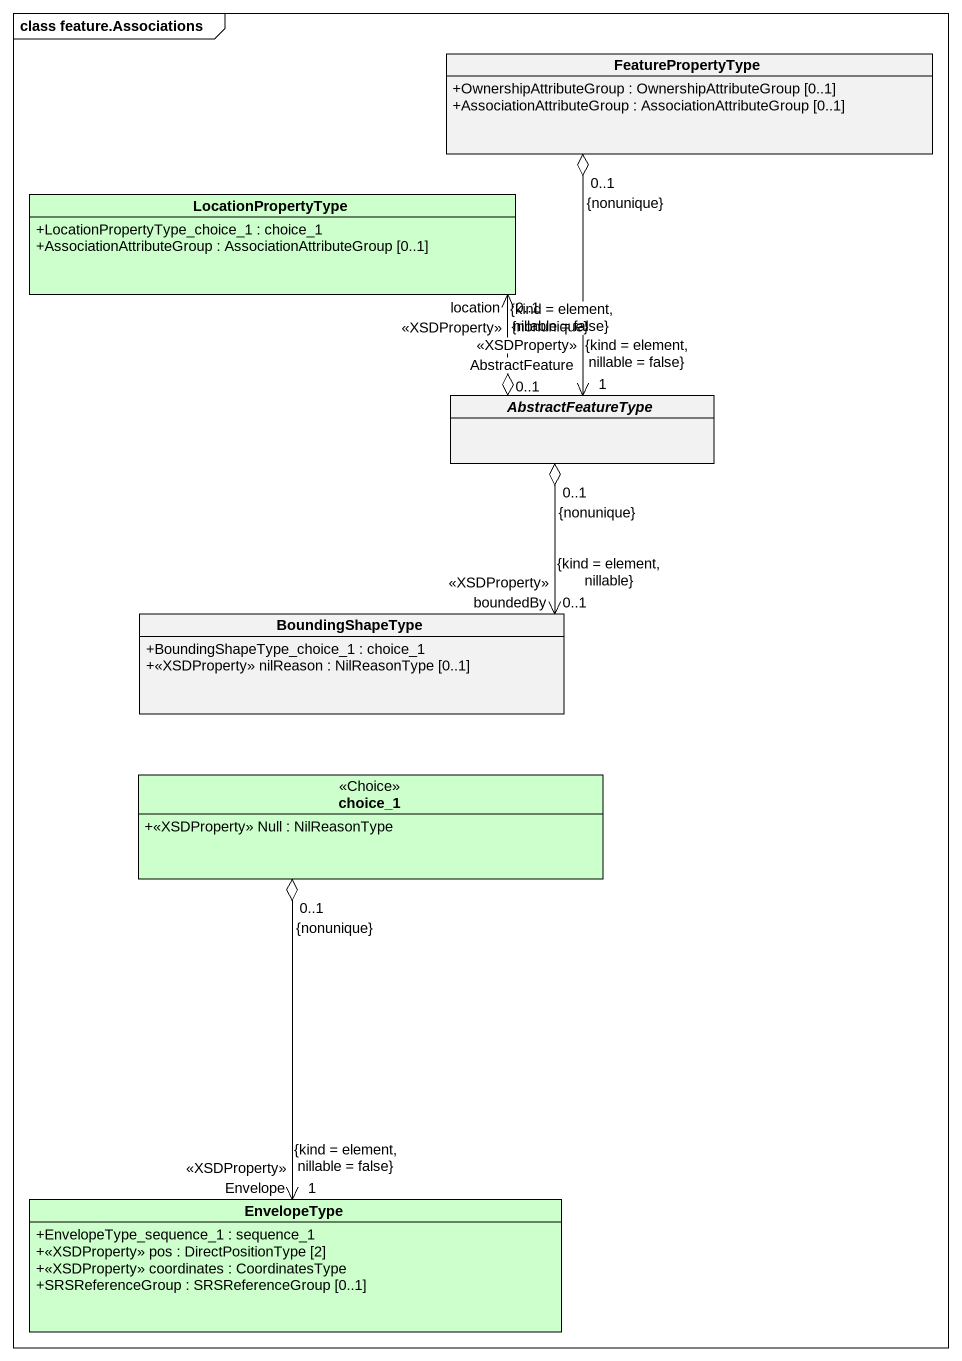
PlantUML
@startuml
mainframe class feature.Associations
hide circle
hide empty members
skinparam classAttributeIconSize 0
class FeaturePropertyType {
  +OwnershipAttributeGroup : OwnershipAttributeGroup [0..1]
  +AssociationAttributeGroup : AssociationAttributeGroup [0..1]
}
class LocationPropertyType #CCFFCC {
  +LocationPropertyType_choice_1 : choice_1
  +AssociationAttributeGroup : AssociationAttributeGroup [0..1]
}
abstract class AbstractFeatureType
class BoundingShapeType {
  +BoundingShapeType_choice_1 : choice_1
  +<<XSDProperty>> nilReason : NilReasonType [0..1]
}
class choice_1 <<Choice>> #CCFFCC {
  +<<XSDProperty>> Null : NilReasonType
}
class EnvelopeType #CCFFCC {
  +EnvelopeType_sequence_1 : sequence_1
  +<<XSDProperty>> pos : DirectPositionType [2]
  +<<XSDProperty>> coordinates : CoordinatesType
  +SRSReferenceGroup : SRSReferenceGroup [0..1]
}
FeaturePropertyType "0..1\n{nonunique}" o--> "AbstractFeature\n<<XSDProperty>>\n1\n{kind = element, nillable = false}" AbstractFeatureType
AbstractFeatureType "0..1\n{nonunique}" o-left-> "location\n<<XSDProperty>>\n0..1\n{kind = element, nillable = false}" LocationPropertyType
AbstractFeatureType "0..1\n{nonunique}" o--> "boundedBy\n<<XSDProperty>>\n0..1\n{kind = element, nillable}" BoundingShapeType
choice_1 "0..1\n{nonunique}" o--> "Envelope\n<<XSDProperty>>\n1\n{kind = element, nillable = false}" EnvelopeType
@enduml
